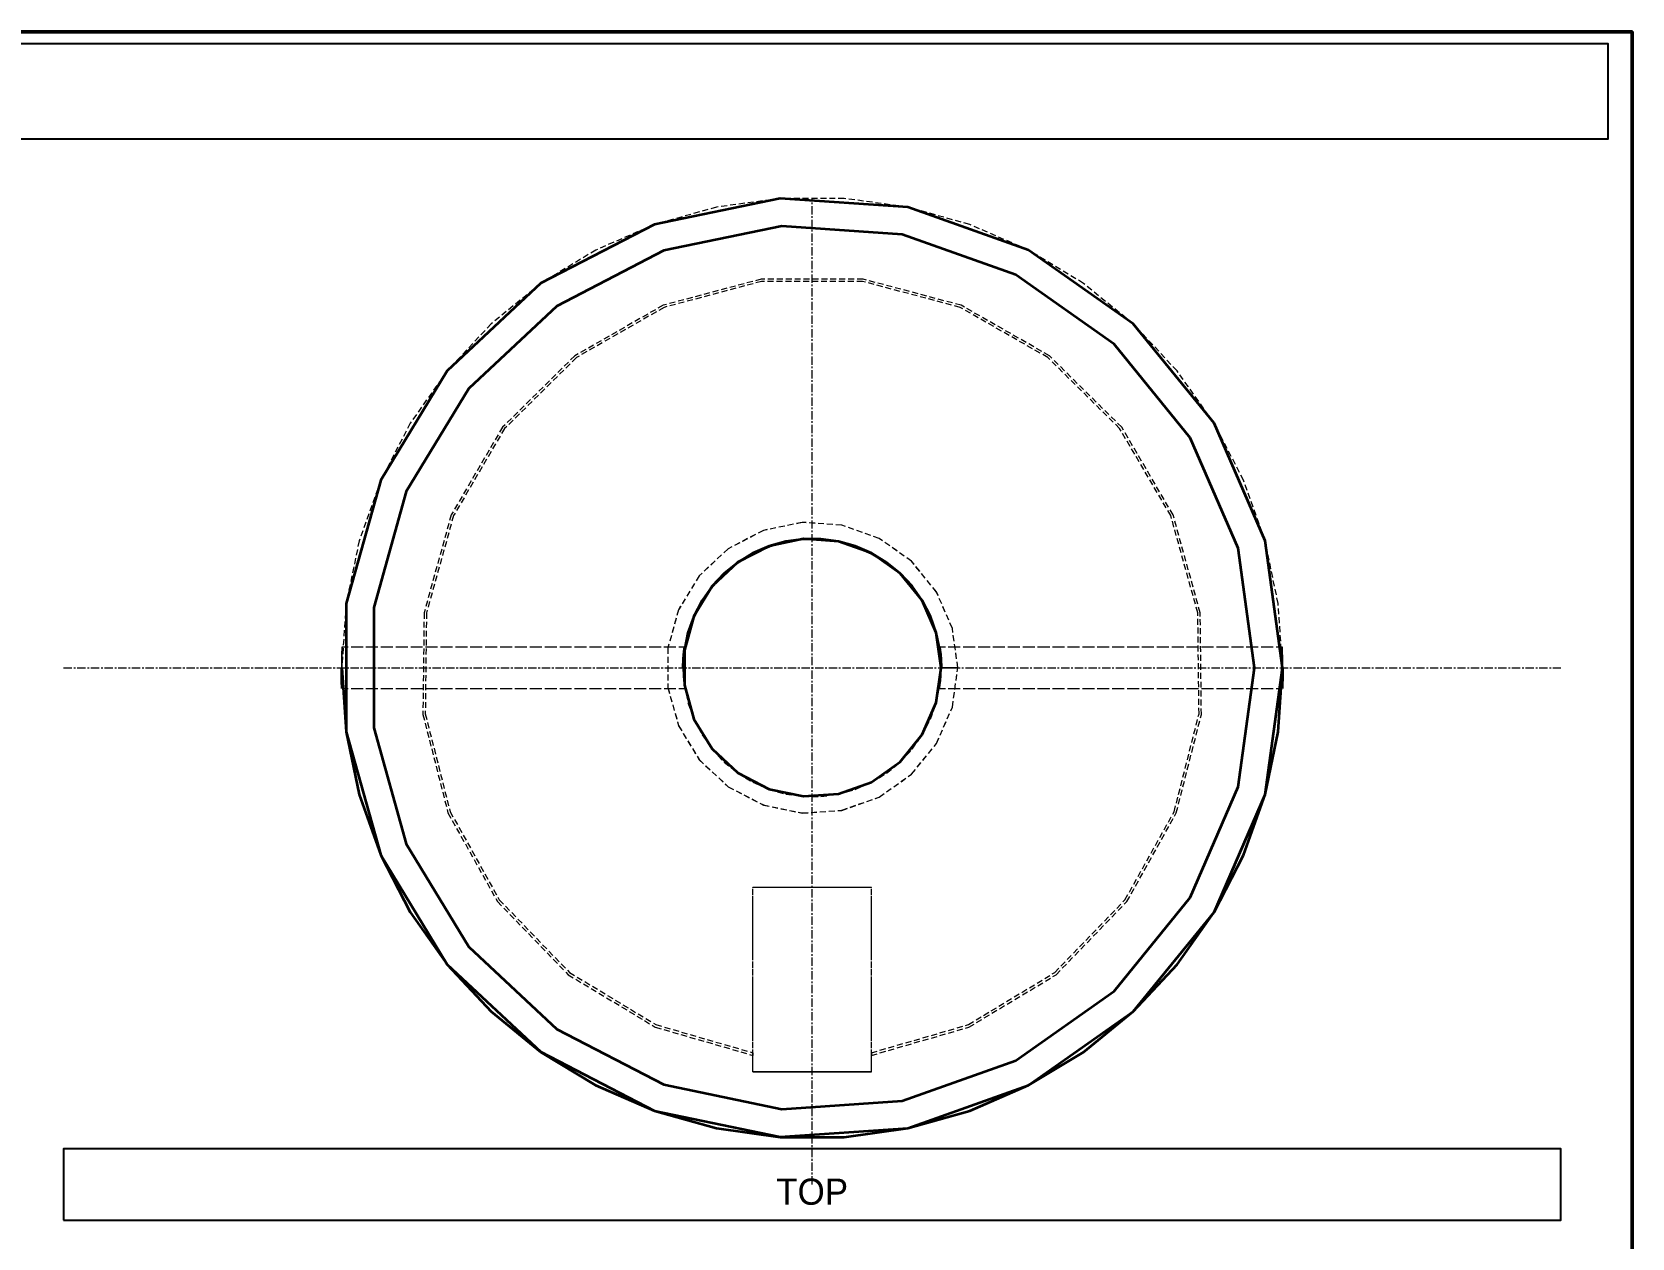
# Model space of a CAD drawing. Header units: millimetres. Extents: x 10 to 410, y 10 to 287.
# Drawn here: x 275.3 to 410, y 185.5 to 287 of the extents above; entities that cross this region are included whole.
import ezdxf
from ezdxf.enums import TextEntityAlignment as Align

# ---------------------------------------------------------------- set-up
doc = ezdxf.new("R2010")
doc.units = ezdxf.units.MM
doc.linetypes.add('CENTER', pattern=[1.15, 0.7, -0.15, 0.15, -0.15])
doc.linetypes.add('DASHED', pattern=[0.75, 0.5, -0.25])
for name, color, linetype, lineweight in [('BORDER', 7, 'CONTINUOUS', 50), ('CENTER', 4, 'CENTER', 13), ('HIDDEN', 8, 'DASHED', 18), ('TITLE_BLOCK', 7, 'CONTINUOUS', 25), ('VISIBLE', 7, 'CONTINUOUS', 35)]:
    doc.layers.add(name, color=color, linetype=linetype, lineweight=lineweight)

msp = doc.modelspace()

# ---------------------------------------------------------------- linework, layer by layer
at = {"layer": 'BORDER'}
msp.add_lwpolyline([(10, 10), (410, 10), (410, 287), (10, 287)], close=True, dxfattribs=at)
at = {"layer": 'CENTER'}
for p, q in [((341, 190), (341, 273)), ((278, 233.5), (404, 233.5))]:
    msp.add_line(p, q, dxfattribs=at)
at = {"layer": 'HIDDEN'}
for points in [[(380.59, 233.5), (380.22, 238.89), (379.12, 244.18), (377.31, 249.27), (374.83, 254.07), (371.71, 258.48), (368.02, 262.43), (363.83, 265.84), (359.21, 268.65), (354.26, 270.8), (349.05, 272.26), (343.7, 272.99), (338.3, 272.99), (332.95, 272.26), (327.74, 270.8), (322.79, 268.65), (318.17, 265.84), (313.98, 262.43), (310.29, 258.48), (307.17, 254.07), (304.69, 249.27), (302.88, 244.18), (301.78, 238.89), (301.41, 233.5)], [(380.59, 233.5), (380.22, 238.89), (379.12, 244.18), (377.31, 249.27), (374.83, 254.07), (371.71, 258.48), (368.02, 262.43), (363.83, 265.84), (359.21, 268.65), (354.26, 270.8), (349.05, 272.26), (343.7, 272.99), (338.3, 272.99), (332.95, 272.26), (327.74, 270.8), (322.79, 268.65), (318.17, 265.84), (313.98, 262.43), (310.29, 258.48), (307.17, 254.07), (304.69, 249.27), (302.88, 244.18), (301.78, 238.89), (301.41, 233.5)], [(378.24, 233.5), (376.86, 243.55), (372.82, 252.85), (366.42, 260.72), (358.13, 266.56), (348.58, 269.96), (338.46, 270.65), (328.53, 268.59), (319.52, 263.92), (312.11, 257), (306.84, 248.33), (304.1, 238.57), (304.1, 228.43), (306.84, 218.66), (312.11, 209.99), (319.52, 203.07), (328.53, 198.4), (338.46, 196.34), (348.58, 197.03), (358.13, 200.43), (366.42, 206.28), (372.82, 214.15), (376.86, 223.45), (378.24, 233.5)], [(345.99, 200.87), (354.2, 203.25), (361.53, 207.66), (367.48, 213.81), (371.65, 221.28), (373.76, 229.57), (373.66, 238.12), (371.38, 246.36), (367.05, 253.74), (360.97, 259.75), (353.54, 264), (345.28, 266.2), (336.72, 266.2), (328.46, 264), (321.03, 259.75), (314.95, 253.74), (310.62, 246.36), (308.34, 238.12), (308.24, 229.57), (310.35, 221.28), (314.52, 213.81), (320.47, 207.66), (327.8, 203.25), (336.01, 200.87)], [(345.99, 201.09), (354.15, 203.46), (361.42, 207.85), (367.33, 213.96), (371.47, 221.38), (373.56, 229.62), (373.46, 238.11), (371.18, 246.3), (366.88, 253.63), (360.84, 259.6), (353.46, 263.82), (345.25, 266.01), (336.75, 266.01), (328.54, 263.82), (321.16, 259.6), (315.12, 253.63), (310.82, 246.3), (308.54, 238.11), (308.44, 229.62), (310.53, 221.38), (314.67, 213.96), (320.58, 207.85), (327.85, 203.46), (336.01, 201.09)], [(353.26, 233.5), (352.8, 236.81), (351.47, 239.87), (349.37, 242.46), (346.64, 244.38), (343.49, 245.5), (340.16, 245.73), (336.9, 245.05), (333.93, 243.51), (331.49, 241.23), (329.76, 238.38), (328.86, 235.17), (328.86, 231.83), (329.76, 228.62), (331.49, 225.76), (333.93, 223.48), (336.9, 221.95), (340.16, 221.27), (343.49, 221.5), (346.64, 222.61), (349.37, 224.54), (351.47, 227.13), (352.8, 230.19), (353.26, 233.5)], [(353.26, 233.49), (352.8, 236.8), (351.47, 239.86), (349.37, 242.45), (346.64, 244.37), (343.49, 245.49), (340.16, 245.72), (336.9, 245.04), (333.93, 243.5), (331.49, 241.23), (329.76, 238.37), (328.86, 235.16), (328.86, 231.82), (329.76, 228.61), (331.49, 225.75), (333.93, 223.48), (336.9, 221.94), (340.16, 221.26), (343.49, 221.49), (346.64, 222.61), (349.37, 224.53), (351.47, 227.12), (352.8, 230.18), (353.26, 233.49)], [(353.26, 233.49), (352.8, 236.8), (351.47, 239.86), (349.37, 242.45), (346.64, 244.38), (343.49, 245.5), (340.16, 245.72), (336.9, 245.04), (333.93, 243.51), (331.49, 241.23), (329.76, 238.38), (328.86, 235.16), (328.86, 231.82), (329.76, 228.61), (331.49, 225.76), (333.93, 223.48), (336.9, 221.94), (340.16, 221.26), (343.49, 221.49), (346.64, 222.61), (349.37, 224.53), (351.47, 227.12), (352.8, 230.19), (353.26, 233.49)], [(301.41, 233.5), (301.41, 233.58), (301.41, 233.65), (301.41, 233.73), (301.41, 233.81), (301.41, 233.88), (301.41, 233.96), (301.41, 234.04), (301.42, 234.11), (301.42, 234.19), (301.42, 234.27), (301.42, 234.34), (301.42, 234.42), (301.42, 234.49), (301.42, 234.57), (301.43, 234.65), (301.43, 234.72), (301.43, 234.8), (301.43, 234.88), (301.44, 234.95), (301.44, 235.03), (301.44, 235.11), (301.45, 235.18), (301.45, 235.26)], [(301.45, 235.26), (301.45, 235.18), (301.44, 235.11), (301.44, 235.03), (301.44, 234.95), (301.43, 234.88), (301.43, 234.8), (301.43, 234.72), (301.43, 234.65), (301.42, 234.57), (301.42, 234.5), (301.42, 234.42), (301.42, 234.34), (301.42, 234.27), (301.42, 234.19), (301.42, 234.11), (301.41, 234.04), (301.41, 233.96), (301.41, 233.88), (301.41, 233.81), (301.41, 233.73), (301.41, 233.65), (301.41, 233.58), (301.41, 233.5)], [(301.45, 235.26), (302.7, 235.26), (303.96, 235.26), (305.21, 235.26), (306.47, 235.26), (307.72, 235.26), (308.97, 235.26), (310.23, 235.26), (311.48, 235.26), (312.74, 235.26), (313.99, 235.26), (315.24, 235.26), (316.5, 235.26), (317.75, 235.26), (319.01, 235.26), (320.26, 235.26), (321.51, 235.26), (322.77, 235.26), (324.02, 235.26), (325.28, 235.26), (326.53, 235.26), (327.78, 235.26), (329.04, 235.26), (330.29, 235.26)], [(351.71, 235.26), (352.96, 235.26), (354.22, 235.26), (355.47, 235.26), (356.72, 235.26), (357.98, 235.26), (359.23, 235.26), (360.49, 235.26), (361.74, 235.26), (362.99, 235.26), (364.25, 235.26), (365.5, 235.26), (366.76, 235.26), (368.01, 235.26), (369.26, 235.26), (370.52, 235.26), (371.77, 235.26), (373.03, 235.26), (374.28, 235.26), (375.53, 235.26), (376.79, 235.26), (378.04, 235.26), (379.3, 235.26), (380.55, 235.26)], [(380.59, 233.5), (380.59, 233.58), (380.59, 233.65), (380.59, 233.73), (380.59, 233.81), (380.59, 233.88), (380.59, 233.96), (380.59, 234.04), (380.58, 234.11), (380.58, 234.19), (380.58, 234.27), (380.58, 234.34), (380.58, 234.42), (380.58, 234.49), (380.58, 234.57), (380.57, 234.65), (380.57, 234.72), (380.57, 234.8), (380.57, 234.88), (380.56, 234.95), (380.56, 235.03), (380.56, 235.11), (380.55, 235.18), (380.55, 235.26)], [(380.55, 235.26), (380.55, 235.18), (380.56, 235.11), (380.56, 235.03), (380.56, 234.95), (380.57, 234.88), (380.57, 234.8), (380.57, 234.72), (380.57, 234.65), (380.58, 234.57), (380.58, 234.49), (380.58, 234.42), (380.58, 234.34), (380.58, 234.27), (380.58, 234.19), (380.58, 234.11), (380.59, 234.04), (380.59, 233.96), (380.59, 233.88), (380.59, 233.81), (380.59, 233.73), (380.59, 233.65), (380.59, 233.58), (380.59, 233.5)], [(330.15, 233.5), (330.15, 233.5), (330.15, 233.5), (330.15, 233.5), (330.15, 233.5), (330.15, 233.5), (330.15, 233.5), (330.15, 233.5), (330.15, 233.5), (330.15, 233.5), (330.15, 233.5), (330.15, 233.5), (330.15, 233.5), (330.15, 233.5), (330.15, 233.5), (330.15, 233.5), (330.15, 233.5), (330.15, 233.5), (330.15, 233.5), (330.15, 233.5), (330.15, 233.5), (330.15, 233.5), (330.15, 233.5), (330.15, 233.5)], [(330.15, 233.5), (330.15, 233.5), (330.15, 233.5), (330.15, 233.5), (330.15, 233.5), (330.15, 233.5), (330.15, 233.5), (330.15, 233.5), (330.15, 233.5), (330.15, 233.5), (330.15, 233.5), (330.15, 233.5), (330.15, 233.5), (330.15, 233.5), (330.15, 233.5), (330.15, 233.5), (330.15, 233.5), (330.15, 233.5), (330.15, 233.5), (330.15, 233.5), (330.15, 233.5), (330.15, 233.5), (330.15, 233.5), (330.15, 233.5)], [(330.15, 233.5), (330.15, 233.42), (330.15, 233.35), (330.15, 233.27), (330.15, 233.19), (330.16, 233.12), (330.16, 233.04), (330.16, 232.96), (330.17, 232.89), (330.17, 232.81), (330.18, 232.73), (330.18, 232.66), (330.19, 232.58), (330.2, 232.5), (330.2, 232.43), (330.21, 232.35), (330.22, 232.27), (330.23, 232.2), (330.24, 232.12), (330.25, 232.04), (330.26, 231.97), (330.27, 231.89), (330.28, 231.82), (330.29, 231.74)], [(330.29, 231.74), (330.28, 231.82), (330.27, 231.89), (330.26, 231.97), (330.25, 232.04), (330.24, 232.12), (330.23, 232.2), (330.22, 232.27), (330.21, 232.35), (330.2, 232.43), (330.2, 232.5), (330.19, 232.58), (330.18, 232.66), (330.18, 232.73), (330.17, 232.81), (330.17, 232.89), (330.16, 232.96), (330.16, 233.04), (330.16, 233.12), (330.15, 233.19), (330.15, 233.27), (330.15, 233.35), (330.15, 233.42), (330.15, 233.5)], [(330.15, 233.5), (330.15, 233.5), (330.15, 233.5), (330.15, 233.5), (330.15, 233.5), (330.15, 233.5), (330.15, 233.5), (330.15, 233.5), (330.15, 233.5), (330.15, 233.5), (330.15, 233.5), (330.15, 233.5), (330.15, 233.5), (330.15, 233.5), (330.15, 233.5), (330.15, 233.5), (330.15, 233.5), (330.15, 233.5), (330.15, 233.5), (330.15, 233.5), (330.15, 233.5), (330.15, 233.5), (330.15, 233.5), (330.15, 233.5)], [(330.15, 233.5), (330.25, 232.02), (330.55, 230.57), (331.05, 229.18), (331.73, 227.86), (332.58, 226.65), (333.59, 225.57), (334.74, 224.64), (336.01, 223.87), (337.37, 223.28), (338.79, 222.88), (340.26, 222.67), (341.74, 222.67), (343.21, 222.88), (344.63, 223.27), (345.99, 223.86), (347.26, 224.63), (348.41, 225.57), (349.42, 226.65), (350.27, 227.86), (350.95, 229.18), (351.45, 230.57), (351.75, 232.02), (351.85, 233.5)], [(330.15, 233.5), (330.25, 232.02), (330.55, 230.57), (331.05, 229.17), (331.73, 227.86), (332.58, 226.64), (333.59, 225.56), (334.74, 224.63), (336, 223.86), (337.36, 223.26), (338.79, 222.86), (340.26, 222.66), (341.74, 222.66), (343.2, 222.86), (344.63, 223.26), (345.99, 223.85), (347.26, 224.62), (348.4, 225.56), (349.42, 226.64), (350.27, 227.85), (350.95, 229.16), (351.45, 230.56), (351.75, 232.01), (351.85, 233.49)], [(330.15, 233.5), (330.25, 232.02), (330.55, 230.57), (331.05, 229.18), (331.73, 227.86), (332.58, 226.65), (333.59, 225.57), (334.74, 224.64), (336.01, 223.87), (337.37, 223.28), (338.79, 222.88), (340.26, 222.67), (341.74, 222.67), (343.21, 222.87), (344.63, 223.27), (345.99, 223.86), (347.26, 224.63), (348.41, 225.57), (349.42, 226.65), (350.27, 227.86), (350.95, 229.18), (351.45, 230.57), (351.75, 232.02), (351.85, 233.5)], [(330.15, 233.5), (330.25, 232.02), (330.55, 230.57), (331.05, 229.17), (331.73, 227.86), (332.58, 226.65), (333.59, 225.56), (334.74, 224.63), (336, 223.86), (337.36, 223.27), (338.79, 222.87), (340.26, 222.66), (341.74, 222.66), (343.2, 222.87), (344.63, 223.26), (345.99, 223.85), (347.26, 224.62), (348.4, 225.56), (349.42, 226.64), (350.27, 227.85), (350.95, 229.17), (351.45, 230.56), (351.75, 232.01), (351.85, 233.49)], [(330.15, 233.5), (330.25, 232.02), (330.55, 230.57), (331.05, 229.17), (331.73, 227.86), (332.58, 226.65), (333.59, 225.57), (334.74, 224.63), (336.01, 223.86), (337.36, 223.27), (338.79, 222.87), (340.26, 222.67), (341.74, 222.67), (343.21, 222.87), (344.63, 223.27), (345.99, 223.86), (347.26, 224.63), (348.41, 225.56), (349.42, 226.65), (350.27, 227.86), (350.95, 229.17), (351.45, 230.57), (351.75, 232.02), (351.85, 233.49)], [(330.15, 233.5), (330.25, 232.02), (330.55, 230.57), (331.05, 229.17), (331.73, 227.86), (332.58, 226.65), (333.59, 225.56), (334.74, 224.63), (336, 223.86), (337.36, 223.27), (338.79, 222.87), (340.26, 222.66), (341.74, 222.66), (343.2, 222.87), (344.63, 223.27), (345.99, 223.85), (347.26, 224.62), (348.4, 225.56), (349.42, 226.64), (350.27, 227.85), (350.95, 229.17), (351.45, 230.56), (351.75, 232.01), (351.85, 233.49)], [(330.15, 233.5), (330.25, 232.02), (330.55, 230.57), (331.05, 229.17), (331.73, 227.86), (332.58, 226.65), (333.59, 225.57), (334.74, 224.63), (336.01, 223.86), (337.36, 223.27), (338.79, 222.87), (340.26, 222.67), (341.74, 222.67), (343.21, 222.87), (344.63, 223.27), (345.99, 223.86), (347.26, 224.63), (348.41, 225.56), (349.42, 226.65), (350.27, 227.85), (350.95, 229.17), (351.45, 230.57), (351.75, 232.02), (351.85, 233.49)], [(351.85, 233.5), (351.85, 233.42), (351.85, 233.35), (351.85, 233.27), (351.85, 233.19), (351.84, 233.12), (351.84, 233.04), (351.84, 232.96), (351.83, 232.89), (351.83, 232.81), (351.82, 232.73), (351.82, 232.66), (351.81, 232.58), (351.8, 232.5), (351.8, 232.43), (351.79, 232.35), (351.78, 232.27), (351.77, 232.2), (351.76, 232.12), (351.75, 232.04), (351.74, 231.97), (351.73, 231.89), (351.72, 231.82), (351.71, 231.74)], [(351.71, 231.74), (351.72, 231.82), (351.73, 231.89), (351.74, 231.97), (351.75, 232.04), (351.76, 232.12), (351.77, 232.2), (351.78, 232.27), (351.79, 232.35), (351.8, 232.43), (351.8, 232.5), (351.81, 232.58), (351.82, 232.66), (351.82, 232.73), (351.83, 232.81), (351.83, 232.89), (351.84, 232.96), (351.84, 233.04), (351.84, 233.12), (351.85, 233.19), (351.85, 233.27), (351.85, 233.35), (351.85, 233.42), (351.85, 233.5)], [(351.85, 233.5), (351.85, 233.5), (351.85, 233.5), (351.85, 233.5), (351.85, 233.5), (351.85, 233.5), (351.85, 233.5), (351.85, 233.5), (351.85, 233.5), (351.85, 233.5), (351.85, 233.5), (351.85, 233.5), (351.85, 233.5), (351.85, 233.5), (351.85, 233.5), (351.85, 233.5), (351.85, 233.5), (351.85, 233.5), (351.85, 233.5), (351.85, 233.5), (351.85, 233.5), (351.85, 233.5), (351.85, 233.5), (351.85, 233.5)], [(351.85, 233.5), (351.85, 233.5), (351.85, 233.5), (351.85, 233.5), (351.85, 233.5), (351.85, 233.5), (351.85, 233.5), (351.85, 233.5), (351.85, 233.5), (351.85, 233.5), (351.85, 233.5), (351.85, 233.5), (351.85, 233.5), (351.85, 233.5), (351.85, 233.5), (351.85, 233.5), (351.85, 233.5), (351.85, 233.5), (351.85, 233.5), (351.85, 233.5), (351.85, 233.5), (351.85, 233.5), (351.85, 233.5), (351.85, 233.5)], [(351.85, 233.5), (351.85, 233.5), (351.85, 233.5), (351.85, 233.5), (351.85, 233.5), (351.85, 233.5), (351.85, 233.5), (351.85, 233.5), (351.85, 233.5), (351.85, 233.5), (351.85, 233.5), (351.85, 233.5), (351.85, 233.5), (351.85, 233.5), (351.85, 233.5), (351.85, 233.5), (351.85, 233.5), (351.85, 233.5), (351.85, 233.5), (351.85, 233.5), (351.85, 233.5), (351.85, 233.5), (351.85, 233.5), (351.85, 233.5)], [(351.85, 233.5), (351.85, 233.5), (351.85, 233.5), (351.85, 233.5), (351.85, 233.5), (351.85, 233.5), (351.85, 233.5), (351.85, 233.5), (351.85, 233.5), (351.85, 233.5), (351.85, 233.5), (351.85, 233.5), (351.85, 233.5), (351.85, 233.5), (351.85, 233.5), (351.85, 233.5), (351.85, 233.5), (351.85, 233.5), (351.85, 233.5), (351.85, 233.5), (351.85, 233.5), (351.85, 233.5), (351.85, 233.5), (351.85, 233.5)], [(351.85, 233.5), (351.85, 233.5), (351.85, 233.5), (351.85, 233.5), (351.85, 233.5), (351.85, 233.5), (351.85, 233.5), (351.85, 233.5), (351.85, 233.5), (351.85, 233.5), (351.85, 233.5), (351.85, 233.5), (351.85, 233.5), (351.85, 233.5), (351.85, 233.5), (351.85, 233.5), (351.85, 233.5), (351.85, 233.5), (351.85, 233.5), (351.85, 233.5), (351.85, 233.5), (351.85, 233.5), (351.85, 233.5), (351.85, 233.5)], [(351.85, 233.5), (351.85, 233.5), (351.85, 233.5), (351.85, 233.5), (351.85, 233.5), (351.85, 233.5), (351.85, 233.5), (351.85, 233.5), (351.85, 233.5), (351.85, 233.5), (351.85, 233.5), (351.85, 233.5), (351.85, 233.5), (351.85, 233.5), (351.85, 233.5), (351.85, 233.5), (351.85, 233.5), (351.85, 233.5), (351.85, 233.5), (351.85, 233.5), (351.85, 233.5), (351.85, 233.5), (351.85, 233.5), (351.85, 233.5)], [(351.85, 233.5), (351.85, 233.5), (351.85, 233.5), (351.85, 233.5), (351.85, 233.5), (351.85, 233.5), (351.85, 233.5), (351.85, 233.5), (351.85, 233.5), (351.85, 233.5), (351.85, 233.5), (351.85, 233.5), (351.85, 233.5), (351.85, 233.5), (351.85, 233.5), (351.85, 233.5), (351.85, 233.5), (351.85, 233.5), (351.85, 233.5), (351.85, 233.5), (351.85, 233.5), (351.85, 233.5), (351.85, 233.5), (351.85, 233.5)], [(351.85, 233.5), (351.85, 233.5), (351.85, 233.5), (351.85, 233.5), (351.85, 233.5), (351.85, 233.5), (351.85, 233.5), (351.85, 233.5), (351.85, 233.5), (351.85, 233.5), (351.85, 233.5), (351.85, 233.5), (351.85, 233.5), (351.85, 233.5), (351.85, 233.5), (351.85, 233.5), (351.85, 233.5), (351.85, 233.5), (351.85, 233.5), (351.85, 233.5), (351.85, 233.5), (351.85, 233.5), (351.85, 233.5), (351.85, 233.5)], [(353.26, 233.5), (353.2, 233.5), (353.14, 233.5), (353.07, 233.5), (353.01, 233.5), (352.95, 233.5), (352.89, 233.5), (352.83, 233.5), (352.77, 233.5), (352.71, 233.5), (352.65, 233.5), (352.58, 233.5), (352.52, 233.5), (352.46, 233.5), (352.4, 233.5), (352.34, 233.5), (352.28, 233.5), (352.22, 233.5), (352.16, 233.5), (352.1, 233.5), (352.03, 233.5), (351.97, 233.5), (351.91, 233.5), (351.85, 233.5)], [(351.85, 233.49), (351.85, 233.49), (351.85, 233.49), (351.85, 233.49), (351.85, 233.49), (351.85, 233.49), (351.85, 233.49), (351.85, 233.49), (351.85, 233.49), (351.85, 233.49), (351.85, 233.49), (351.85, 233.49), (351.85, 233.49), (351.85, 233.49), (351.85, 233.49), (351.85, 233.49), (351.85, 233.49), (351.85, 233.49), (351.85, 233.49), (351.85, 233.49), (351.85, 233.49), (351.85, 233.49), (351.85, 233.49), (351.85, 233.5)], [(351.85, 233.5), (351.85, 233.5), (351.85, 233.5), (351.85, 233.5), (351.85, 233.5), (351.85, 233.5), (351.85, 233.5), (351.85, 233.5), (351.85, 233.5), (351.85, 233.5), (351.85, 233.5), (351.85, 233.5), (351.85, 233.5), (351.85, 233.5), (351.85, 233.5), (351.85, 233.5), (351.85, 233.5), (351.85, 233.5), (351.85, 233.5), (351.85, 233.5), (351.85, 233.5), (351.85, 233.5), (351.85, 233.5), (351.85, 233.5)], [(351.85, 233.5), (351.91, 233.5), (351.97, 233.5), (352.03, 233.5), (352.1, 233.5), (352.16, 233.5), (352.22, 233.5), (352.28, 233.5), (352.34, 233.5), (352.4, 233.5), (352.46, 233.5), (352.52, 233.5), (352.58, 233.5), (352.65, 233.5), (352.71, 233.5), (352.77, 233.5), (352.83, 233.5), (352.89, 233.5), (352.95, 233.5), (353.01, 233.5), (353.07, 233.5), (353.14, 233.5), (353.2, 233.5), (353.26, 233.5)], [(351.85, 233.49), (351.85, 233.49), (351.85, 233.49), (351.85, 233.49), (351.85, 233.49), (351.85, 233.49), (351.85, 233.49), (351.85, 233.49), (351.85, 233.49), (351.85, 233.49), (351.85, 233.49), (351.85, 233.49), (351.85, 233.49), (351.85, 233.49), (351.85, 233.49), (351.85, 233.49), (351.85, 233.49), (351.85, 233.49), (351.85, 233.49), (351.85, 233.5), (351.85, 233.5), (351.85, 233.5), (351.85, 233.5), (351.85, 233.5)], [(351.85, 233.49), (351.85, 233.49), (351.85, 233.49), (351.85, 233.49), (351.85, 233.49), (351.85, 233.49), (351.85, 233.5), (351.85, 233.5), (351.85, 233.5), (351.85, 233.5), (351.85, 233.5), (351.85, 233.5), (351.85, 233.5), (351.85, 233.5), (351.85, 233.5), (351.85, 233.5), (351.85, 233.5), (351.85, 233.5), (351.85, 233.5), (351.85, 233.5), (351.85, 233.5), (351.85, 233.5), (351.85, 233.5), (351.85, 233.5)], [(351.85, 233.49), (351.85, 233.49), (351.85, 233.49), (351.85, 233.49), (351.85, 233.49), (351.85, 233.49), (351.85, 233.49), (351.85, 233.5), (351.85, 233.5), (351.85, 233.5), (351.85, 233.5), (351.85, 233.5), (351.85, 233.5), (351.85, 233.5), (351.85, 233.5), (351.85, 233.5), (351.85, 233.5), (351.85, 233.5), (351.85, 233.5), (351.85, 233.5), (351.85, 233.5), (351.85, 233.5), (351.85, 233.5), (351.85, 233.5)], [(351.85, 233.49), (351.85, 233.49), (351.85, 233.49), (351.85, 233.49), (351.85, 233.49), (351.85, 233.49), (351.85, 233.49), (351.85, 233.49), (351.85, 233.49), (351.85, 233.49), (351.85, 233.49), (351.85, 233.49), (351.85, 233.49), (351.85, 233.49), (351.85, 233.49), (351.85, 233.49), (351.85, 233.49), (351.85, 233.49), (351.85, 233.5), (351.85, 233.5), (351.85, 233.5), (351.85, 233.5), (351.85, 233.5), (351.85, 233.5)], [(351.85, 233.49), (351.85, 233.49), (351.85, 233.49), (351.85, 233.49), (351.85, 233.49), (351.85, 233.49), (351.85, 233.49), (351.85, 233.49), (351.85, 233.5), (351.85, 233.5), (351.85, 233.5), (351.85, 233.5), (351.85, 233.5), (351.85, 233.5), (351.85, 233.5), (351.85, 233.5), (351.85, 233.5), (351.85, 233.5), (351.85, 233.5), (351.85, 233.5), (351.85, 233.5), (351.85, 233.5), (351.85, 233.5), (351.85, 233.5)], [(351.85, 233.49), (351.85, 233.49), (351.85, 233.49), (351.85, 233.49), (351.85, 233.49), (351.85, 233.49), (351.85, 233.49), (351.85, 233.49), (351.85, 233.49), (351.85, 233.49), (351.85, 233.49), (351.85, 233.49), (351.85, 233.49), (351.85, 233.49), (351.85, 233.49), (351.85, 233.49), (351.85, 233.49), (351.85, 233.49), (351.85, 233.49), (351.85, 233.49), (351.85, 233.49), (351.85, 233.49), (351.85, 233.49), (351.85, 233.49)], [(351.85, 233.49), (351.85, 233.49), (351.85, 233.49), (351.85, 233.49), (351.85, 233.49), (351.85, 233.49), (351.85, 233.49), (351.85, 233.49), (351.85, 233.49), (351.85, 233.49), (351.85, 233.49), (351.85, 233.49), (351.85, 233.49), (351.85, 233.49), (351.85, 233.49), (351.85, 233.49), (351.85, 233.49), (351.85, 233.49), (351.85, 233.49), (351.85, 233.49), (351.85, 233.49), (351.85, 233.49), (351.85, 233.49), (351.85, 233.49)], [(351.85, 233.49), (351.85, 233.49), (351.85, 233.49), (351.85, 233.49), (351.85, 233.49), (351.85, 233.49), (351.85, 233.49), (351.85, 233.49), (351.85, 233.49), (351.85, 233.49), (351.85, 233.49), (351.85, 233.49), (351.85, 233.49), (351.85, 233.49), (351.85, 233.49), (351.85, 233.49), (351.85, 233.49), (351.85, 233.49), (351.85, 233.49), (351.85, 233.49), (351.85, 233.49), (351.85, 233.49), (351.85, 233.49), (351.85, 233.49)], [(351.85, 233.49), (351.91, 233.49), (351.97, 233.49), (352.03, 233.49), (352.1, 233.49), (352.16, 233.49), (352.22, 233.49), (352.28, 233.49), (352.34, 233.49), (352.4, 233.49), (352.46, 233.49), (352.52, 233.49), (352.58, 233.49), (352.65, 233.49), (352.71, 233.49), (352.77, 233.49), (352.83, 233.49), (352.89, 233.49), (352.95, 233.49), (353.01, 233.49), (353.07, 233.49), (353.14, 233.49), (353.2, 233.49), (353.26, 233.49)], [(353.26, 233.49), (353.2, 233.49), (353.14, 233.49), (353.07, 233.49), (353.01, 233.49), (352.95, 233.49), (352.89, 233.49), (352.83, 233.49), (352.77, 233.49), (352.71, 233.49), (352.65, 233.49), (352.58, 233.49), (352.52, 233.49), (352.46, 233.49), (352.4, 233.49), (352.34, 233.49), (352.28, 233.49), (352.22, 233.49), (352.16, 233.49), (352.1, 233.49), (352.03, 233.49), (351.97, 233.49), (351.91, 233.49), (351.85, 233.49)], [(351.85, 233.49), (351.85, 233.49), (351.85, 233.49), (351.85, 233.49), (351.85, 233.49), (351.85, 233.49), (351.85, 233.49), (351.85, 233.49), (351.85, 233.49), (351.85, 233.49), (351.85, 233.49), (351.85, 233.49), (351.85, 233.49), (351.85, 233.49), (351.85, 233.49), (351.85, 233.49), (351.85, 233.49), (351.85, 233.49), (351.85, 233.49), (351.85, 233.49), (351.85, 233.49), (351.85, 233.49), (351.85, 233.49), (351.85, 233.49)], [(353.26, 233.49), (353.2, 233.49), (353.14, 233.49), (353.07, 233.49), (353.01, 233.49), (352.95, 233.49), (352.89, 233.49), (352.83, 233.49), (352.77, 233.49), (352.71, 233.49), (352.65, 233.49), (352.58, 233.49), (352.52, 233.49), (352.46, 233.49), (352.4, 233.49), (352.34, 233.49), (352.28, 233.49), (352.22, 233.49), (352.16, 233.49), (352.1, 233.49), (352.03, 233.49), (351.97, 233.49), (351.91, 233.49), (351.85, 233.49)], [(351.85, 233.49), (351.85, 233.49), (351.85, 233.49), (351.85, 233.49), (351.85, 233.49), (351.85, 233.49), (351.85, 233.49), (351.85, 233.49), (351.85, 233.49), (351.85, 233.49), (351.85, 233.49), (351.85, 233.49), (351.85, 233.49), (351.85, 233.49), (351.85, 233.49), (351.85, 233.49), (351.85, 233.49), (351.85, 233.49), (351.85, 233.49), (351.85, 233.49), (351.85, 233.49), (351.85, 233.49), (351.85, 233.49), (351.85, 233.49)], [(351.85, 233.49), (351.91, 233.49), (351.97, 233.49), (352.03, 233.49), (352.1, 233.49), (352.16, 233.49), (352.22, 233.49), (352.28, 233.49), (352.34, 233.49), (352.4, 233.49), (352.46, 233.49), (352.52, 233.49), (352.58, 233.49), (352.65, 233.49), (352.71, 233.49), (352.77, 233.49), (352.83, 233.49), (352.89, 233.49), (352.95, 233.49), (353.01, 233.49), (353.07, 233.49), (353.14, 233.49), (353.2, 233.49), (353.26, 233.49)], [(351.85, 233.49), (351.85, 233.49), (351.85, 233.49), (351.85, 233.49), (351.85, 233.49), (351.85, 233.49), (351.85, 233.49), (351.85, 233.49), (351.85, 233.49), (351.85, 233.49), (351.85, 233.49), (351.85, 233.49), (351.85, 233.49), (351.85, 233.49), (351.85, 233.49), (351.85, 233.49), (351.85, 233.49), (351.85, 233.49), (351.85, 233.49), (351.85, 233.49), (351.85, 233.49), (351.85, 233.49), (351.85, 233.49), (351.85, 233.49)], [(351.85, 233.49), (351.85, 233.49), (351.85, 233.49), (351.85, 233.49), (351.85, 233.49), (351.85, 233.49), (351.85, 233.49), (351.85, 233.49), (351.85, 233.49), (351.85, 233.49), (351.85, 233.49), (351.85, 233.49), (351.85, 233.49), (351.85, 233.49), (351.85, 233.49), (351.85, 233.49), (351.85, 233.49), (351.85, 233.49), (351.85, 233.49), (351.85, 233.49), (351.85, 233.49), (351.85, 233.49), (351.85, 233.49), (351.85, 233.49)], [(351.85, 233.49), (351.85, 233.49), (351.85, 233.49), (351.85, 233.49), (351.85, 233.49), (351.85, 233.49), (351.85, 233.49), (351.85, 233.49), (351.85, 233.49), (351.85, 233.49), (351.85, 233.49), (351.85, 233.49), (351.85, 233.49), (351.85, 233.49), (351.85, 233.49), (351.85, 233.49), (351.85, 233.49), (351.85, 233.49), (351.85, 233.49), (351.85, 233.49), (351.85, 233.49), (351.85, 233.49), (351.85, 233.49), (351.85, 233.49)], [(380.59, 233.5), (380.59, 233.5), (380.59, 233.5), (380.59, 233.5), (380.59, 233.5), (380.59, 233.5), (380.59, 233.5), (380.59, 233.5), (380.59, 233.5), (380.59, 233.5), (380.59, 233.5), (380.59, 233.5), (380.59, 233.5), (380.59, 233.5), (380.59, 233.5), (380.59, 233.5), (380.59, 233.5), (380.59, 233.5), (380.59, 233.5), (380.59, 233.5), (380.59, 233.5), (380.59, 233.5), (380.59, 233.5), (380.59, 233.5)], [(301.45, 231.74), (302.7, 231.74), (303.96, 231.74), (305.21, 231.74), (306.47, 231.74), (307.72, 231.74), (308.97, 231.74), (310.23, 231.74), (311.48, 231.74), (312.74, 231.74), (313.99, 231.74), (315.24, 231.74), (316.5, 231.74), (317.75, 231.74), (319.01, 231.74), (320.26, 231.74), (321.51, 231.74), (322.77, 231.74), (324.02, 231.74), (325.28, 231.74), (326.53, 231.74), (327.79, 231.74), (329.04, 231.74), (330.29, 231.74)], [(351.71, 231.74), (352.96, 231.74), (354.21, 231.74), (355.47, 231.74), (356.72, 231.74), (357.98, 231.74), (359.23, 231.74), (360.49, 231.74), (361.74, 231.74), (362.99, 231.74), (364.25, 231.74), (365.5, 231.74), (366.76, 231.74), (368.01, 231.74), (369.26, 231.74), (370.52, 231.74), (371.77, 231.74), (373.03, 231.74), (374.28, 231.74), (375.53, 231.74), (376.79, 231.74), (378.04, 231.74), (379.3, 231.74), (380.55, 231.74)], [(336.01, 199.48), (336.01, 200.16), (336.01, 200.83), (336.01, 201.51), (336.01, 202.18), (336.01, 202.86), (336.01, 203.53), (336.01, 204.21), (336.01, 204.89), (336.01, 205.56), (336.01, 206.24), (336.01, 206.91), (336.01, 207.59), (336.01, 208.26), (336.01, 208.94), (336.01, 209.62), (336.01, 210.29), (336.01, 210.97), (336.01, 211.64), (336.01, 212.32), (336.01, 212.99), (336.01, 213.67), (336.01, 214.35), (336.01, 215.02)], [(336.01, 215.01), (336.01, 215.01), (336.01, 215.01), (336.01, 215.01), (336.01, 215.01), (336.01, 215.01), (336.01, 215.01), (336.01, 215.02), (336.01, 215.02), (336.01, 215.02), (336.01, 215.02), (336.01, 215.02), (336.01, 215.02), (336.01, 215.02), (336.01, 215.02), (336.01, 215.02), (336.01, 215.02), (336.01, 215.02), (336.01, 215.02), (336.01, 215.02), (336.01, 215.02), (336.01, 215.02), (336.01, 215.02), (336.01, 215.02)], [(336.01, 215.02), (336.45, 215.02), (336.88, 215.02), (337.32, 215.02), (337.75, 215.02), (338.18, 215.02), (338.62, 215.02), (339.05, 215.02), (339.48, 215.02), (339.92, 215.02), (340.35, 215.02), (340.78, 215.02), (341.22, 215.02), (341.65, 215.02), (342.08, 215.02), (342.52, 215.02), (342.95, 215.02), (343.38, 215.02), (343.82, 215.02), (344.25, 215.02), (344.68, 215.02), (345.12, 215.02), (345.55, 215.02), (345.99, 215.02)], [(336.01, 200.87), (336.01, 201.49), (336.01, 202.1), (336.01, 202.72), (336.01, 203.33), (336.01, 203.95), (336.01, 204.56), (336.01, 205.18), (336.01, 205.79), (336.01, 206.41), (336.01, 207.02), (336.01, 207.64), (336.01, 208.25), (336.01, 208.87), (336.01, 209.48), (336.01, 210.09), (336.01, 210.71), (336.01, 211.32), (336.01, 211.94), (336.01, 212.55), (336.01, 213.17), (336.01, 213.78), (336.01, 214.4), (336.01, 215.01)], [(345.99, 215.01), (345.55, 215.01), (345.12, 215.01), (344.68, 215.01), (344.25, 215.01), (343.82, 215.01), (343.38, 215.01), (342.95, 215.01), (342.52, 215.01), (342.08, 215.01), (341.65, 215.01), (341.22, 215.01), (340.78, 215.01), (340.35, 215.01), (339.92, 215.01), (339.48, 215.01), (339.05, 215.01), (338.62, 215.01), (338.18, 215.01), (337.75, 215.01), (337.32, 215.01), (336.88, 215.01), (336.45, 215.01), (336.01, 215.01)], [(345.99, 199.48), (345.99, 200.16), (345.99, 200.83), (345.99, 201.51), (345.99, 202.18), (345.99, 202.86), (345.99, 203.53), (345.99, 204.21), (345.99, 204.89), (345.99, 205.56), (345.99, 206.24), (345.99, 206.91), (345.99, 207.59), (345.99, 208.26), (345.99, 208.94), (345.99, 209.62), (345.99, 210.29), (345.99, 210.97), (345.99, 211.64), (345.99, 212.32), (345.99, 212.99), (345.99, 213.67), (345.99, 214.35), (345.99, 215.02)], [(345.99, 215.01), (345.99, 215.01), (345.99, 215.01), (345.99, 215.01), (345.99, 215.01), (345.99, 215.01), (345.99, 215.01), (345.99, 215.02), (345.99, 215.02), (345.99, 215.02), (345.99, 215.02), (345.99, 215.02), (345.99, 215.02), (345.99, 215.02), (345.99, 215.02), (345.99, 215.02), (345.99, 215.02), (345.99, 215.02), (345.99, 215.02), (345.99, 215.02), (345.99, 215.02), (345.99, 215.02), (345.99, 215.02), (345.99, 215.02)], [(345.99, 200.87), (345.99, 201.49), (345.99, 202.1), (345.99, 202.72), (345.99, 203.33), (345.99, 203.95), (345.99, 204.56), (345.99, 205.18), (345.99, 205.79), (345.99, 206.41), (345.99, 207.02), (345.99, 207.64), (345.99, 208.25), (345.99, 208.87), (345.99, 209.48), (345.99, 210.09), (345.99, 210.71), (345.99, 211.32), (345.99, 211.94), (345.99, 212.55), (345.99, 213.17), (345.99, 213.78), (345.99, 214.4), (345.99, 215.01)], [(336.01, 199.48), (336.01, 199.55), (336.01, 199.62), (336.01, 199.69), (336.01, 199.76), (336.01, 199.83), (336.01, 199.9), (336.01, 199.97), (336.01, 200.04), (336.01, 200.11), (336.01, 200.18), (336.01, 200.25), (336.01, 200.32), (336.01, 200.39), (336.01, 200.46), (336.01, 200.53), (336.01, 200.6), (336.01, 200.67), (336.01, 200.74), (336.01, 200.81), (336.01, 200.88), (336.01, 200.95), (336.01, 201.02), (336.01, 201.09)], [(336.01, 201.09), (336.01, 201.08), (336.01, 201.07), (336.01, 201.06), (336.01, 201.05), (336.01, 201.04), (336.01, 201.04), (336.01, 201.03), (336.01, 201.02), (336.01, 201.01), (336.01, 201), (336.01, 200.99), (336.01, 200.98), (336.01, 200.97), (336.01, 200.96), (336.01, 200.95), (336.01, 200.94), (336.01, 200.93), (336.01, 200.92), (336.01, 200.91), (336.01, 200.9), (336.01, 200.89), (336.01, 200.88), (336.01, 200.87)], [(345.99, 199.48), (345.99, 199.55), (345.99, 199.62), (345.99, 199.69), (345.99, 199.76), (345.99, 199.83), (345.99, 199.9), (345.99, 199.97), (345.99, 200.04), (345.99, 200.11), (345.99, 200.18), (345.99, 200.25), (345.99, 200.32), (345.99, 200.39), (345.99, 200.46), (345.99, 200.53), (345.99, 200.6), (345.99, 200.67), (345.99, 200.74), (345.99, 200.81), (345.99, 200.88), (345.99, 200.95), (345.99, 201.02), (345.99, 201.09)], [(345.99, 201.09), (345.99, 201.08), (345.99, 201.07), (345.99, 201.06), (345.99, 201.05), (345.99, 201.04), (345.99, 201.04), (345.99, 201.03), (345.99, 201.02), (345.99, 201.01), (345.99, 201), (345.99, 200.99), (345.99, 200.98), (345.99, 200.97), (345.99, 200.96), (345.99, 200.95), (345.99, 200.94), (345.99, 200.93), (345.99, 200.92), (345.99, 200.91), (345.99, 200.9), (345.99, 200.89), (345.99, 200.88), (345.99, 200.87)], [(345.99, 199.48), (345.55, 199.48), (345.12, 199.48), (344.68, 199.48), (344.25, 199.48), (343.82, 199.48), (343.38, 199.48), (342.95, 199.48), (342.52, 199.48), (342.08, 199.48), (341.65, 199.48), (341.22, 199.48), (340.78, 199.48), (340.35, 199.48), (339.92, 199.48), (339.48, 199.48), (339.05, 199.48), (338.62, 199.48), (338.18, 199.48), (337.75, 199.48), (337.32, 199.48), (336.88, 199.48), (336.45, 199.48), (336.01, 199.48)], [(336.01, 199.48), (336.01, 199.48), (336.01, 199.48), (336.01, 199.48), (336.01, 199.48), (336.01, 199.48), (336.01, 199.48), (336.01, 199.48), (336.01, 199.48), (336.01, 199.48), (336.01, 199.48), (336.01, 199.48), (336.01, 199.48), (336.01, 199.48), (336.01, 199.48), (336.01, 199.48), (336.01, 199.48), (336.01, 199.48), (336.01, 199.48), (336.01, 199.48), (336.01, 199.48), (336.01, 199.48), (336.01, 199.48), (336.01, 199.48)], [(336.01, 199.48), (336.45, 199.48), (336.88, 199.48), (337.32, 199.48), (337.75, 199.48), (338.18, 199.48), (338.62, 199.48), (339.05, 199.48), (339.48, 199.48), (339.92, 199.48), (340.35, 199.48), (340.78, 199.48), (341.22, 199.48), (341.65, 199.48), (342.08, 199.48), (342.52, 199.48), (342.95, 199.48), (343.38, 199.48), (343.82, 199.48), (344.25, 199.48), (344.68, 199.48), (345.12, 199.48), (345.55, 199.48), (345.99, 199.48)], [(345.99, 199.48), (345.99, 199.48), (345.99, 199.48), (345.99, 199.48), (345.99, 199.48), (345.99, 199.48), (345.99, 199.48), (345.99, 199.48), (345.99, 199.48), (345.99, 199.48), (345.99, 199.48), (345.99, 199.48), (345.99, 199.48), (345.99, 199.48), (345.99, 199.48), (345.99, 199.48), (345.99, 199.48), (345.99, 199.48), (345.99, 199.48), (345.99, 199.48), (345.99, 199.48), (345.99, 199.48), (345.99, 199.48), (345.99, 199.48)]]:
    msp.add_lwpolyline(points, dxfattribs=at)
at = {"layer": 'TITLE_BLOCK'}
for points in [[(12, 278), (408, 278), (408, 286), (12, 286)], [(278, 187), (404, 187), (404, 193), (278, 193)]]:
    msp.add_lwpolyline(points, close=True, dxfattribs=at)
at = {"layer": 'VISIBLE'}
for points in [[(380.59, 233.5), (379.12, 244.18), (374.83, 254.07), (368.02, 262.44), (359.21, 268.65), (349.05, 272.26), (338.3, 273), (327.74, 270.81), (318.17, 265.85), (310.29, 258.49), (304.69, 249.28), (301.78, 238.89), (301.78, 228.11), (304.69, 217.73), (310.29, 208.52), (318.17, 201.16), (327.74, 196.2), (338.3, 194.01), (349.05, 194.74), (359.21, 198.35), (368.02, 204.57), (374.83, 212.93), (379.12, 222.82), (380.59, 233.5)], [(380.59, 233.5), (379.12, 244.18), (374.83, 254.07), (368.02, 262.44), (359.21, 268.65), (349.05, 272.26), (338.3, 273), (327.74, 270.81), (318.17, 265.85), (310.29, 258.49), (304.69, 249.28), (301.78, 238.89), (301.78, 228.11), (304.69, 217.73), (310.29, 208.52), (318.17, 201.16), (327.74, 196.2), (338.3, 194.01), (349.05, 194.74), (359.21, 198.35), (368.02, 204.57), (374.83, 212.93), (379.12, 222.82), (380.59, 233.5)], [(378.24, 233.5), (376.86, 243.55), (372.82, 252.85), (366.42, 260.72), (358.13, 266.57), (348.58, 269.97), (338.46, 270.66), (328.53, 268.6), (319.52, 263.93), (312.11, 257.01), (306.84, 248.34), (304.1, 238.57), (304.1, 228.43), (306.84, 218.67), (312.11, 210), (319.52, 203.08), (328.53, 198.41), (338.46, 196.35), (348.58, 197.04), (358.13, 200.44), (366.42, 206.28), (372.82, 214.15), (376.86, 223.46), (378.24, 233.5)], [(351.85, 233.5), (351.75, 234.98), (351.45, 236.43), (350.95, 237.82), (350.27, 239.14), (349.42, 240.35), (348.41, 241.43), (347.26, 242.36), (345.99, 243.13), (344.63, 243.72), (343.21, 244.12), (341.74, 244.32), (340.26, 244.32), (338.79, 244.12), (337.37, 243.72), (336.01, 243.13), (334.74, 242.36), (333.59, 241.43), (332.58, 240.35), (331.73, 239.14), (331.05, 237.82), (330.55, 236.43), (330.25, 234.98), (330.15, 233.5)], [(351.85, 233.5), (351.75, 234.98), (351.45, 236.43), (350.95, 237.82), (350.27, 239.14), (349.42, 240.35), (348.41, 241.43), (347.26, 242.36), (345.99, 243.13), (344.63, 243.72), (343.21, 244.12), (341.74, 244.32), (340.26, 244.32), (338.79, 244.12), (337.37, 243.72), (336.01, 243.13), (334.74, 242.36), (333.59, 241.43), (332.58, 240.35), (331.73, 239.14), (331.05, 237.82), (330.55, 236.43), (330.25, 234.98), (330.15, 233.5)], [(351.85, 233.5), (351.75, 234.98), (351.45, 236.42), (350.95, 237.82), (350.27, 239.13), (349.42, 240.34), (348.4, 241.43), (347.26, 242.36), (345.99, 243.13), (344.63, 243.72), (343.21, 244.12), (341.74, 244.32), (340.26, 244.32), (338.79, 244.12), (337.37, 243.72), (336.01, 243.13), (334.74, 242.36), (333.6, 241.43), (332.58, 240.34), (331.73, 239.13), (331.05, 237.82), (330.55, 236.42), (330.25, 234.98), (330.15, 233.5)], [(351.85, 233.5), (351.75, 234.97), (351.45, 236.42), (350.95, 237.82), (350.27, 239.13), (349.41, 240.34), (348.4, 241.42), (347.26, 242.36), (345.99, 243.12), (344.63, 243.71), (343.21, 244.11), (341.74, 244.32), (340.26, 244.32), (338.79, 244.11), (337.37, 243.71), (336.01, 243.12), (334.74, 242.36), (333.6, 241.42), (332.59, 240.34), (331.73, 239.13), (331.05, 237.82), (330.55, 236.42), (330.25, 234.97), (330.15, 233.5)], [(351.85, 233.5), (351.75, 234.98), (351.45, 236.42), (350.95, 237.82), (350.27, 239.13), (349.42, 240.34), (348.4, 241.42), (347.26, 242.36), (345.99, 243.13), (344.63, 243.72), (343.21, 244.12), (341.74, 244.32), (340.26, 244.32), (338.79, 244.12), (337.37, 243.72), (336.01, 243.13), (334.74, 242.36), (333.6, 241.42), (332.58, 240.34), (331.73, 239.13), (331.05, 237.82), (330.55, 236.42), (330.25, 234.98), (330.15, 233.5)], [(351.85, 233.5), (351.75, 234.97), (351.45, 236.42), (350.95, 237.82), (350.27, 239.13), (349.41, 240.34), (348.4, 241.42), (347.25, 242.35), (345.99, 243.12), (344.63, 243.71), (343.21, 244.11), (341.74, 244.31), (340.26, 244.31), (338.79, 244.11), (337.37, 243.71), (336.01, 243.12), (334.75, 242.35), (333.6, 241.42), (332.59, 240.34), (331.73, 239.13), (331.05, 237.82), (330.55, 236.42), (330.25, 234.97), (330.15, 233.5)], [(351.85, 233.5), (351.75, 234.97), (351.45, 236.42), (350.95, 237.82), (350.27, 239.13), (349.41, 240.34), (348.4, 241.42), (347.26, 242.36), (345.99, 243.12), (344.63, 243.71), (343.21, 244.11), (341.74, 244.31), (340.26, 244.31), (338.79, 244.11), (337.37, 243.71), (336.01, 243.12), (334.74, 242.36), (333.6, 241.42), (332.59, 240.34), (331.73, 239.13), (331.05, 237.82), (330.55, 236.42), (330.25, 234.97), (330.15, 233.5)], [(351.85, 233.5), (351.45, 236.43), (350.27, 239.14), (348.41, 241.43), (345.99, 243.14), (343.21, 244.13), (340.26, 244.33), (337.37, 243.73), (334.74, 242.37), (332.58, 240.35), (331.05, 237.83), (330.25, 234.98), (330.25, 232.03), (331.05, 229.18), (332.58, 226.66), (334.74, 224.64), (337.37, 223.28), (340.26, 222.68), (343.21, 222.88), (345.99, 223.87), (348.41, 225.57), (350.27, 227.87), (351.45, 230.58), (351.85, 233.5)], [(330.15, 233.5), (330.15, 233.58), (330.15, 233.66), (330.15, 233.73), (330.15, 233.81), (330.16, 233.89), (330.16, 233.96), (330.16, 234.04), (330.17, 234.12), (330.17, 234.19), (330.18, 234.27), (330.18, 234.35), (330.19, 234.42), (330.2, 234.5), (330.2, 234.57), (330.21, 234.65), (330.22, 234.73), (330.23, 234.8), (330.24, 234.88), (330.25, 234.96), (330.26, 235.03), (330.27, 235.11), (330.28, 235.18), (330.29, 235.26)], [(330.29, 235.26), (330.28, 235.18), (330.27, 235.11), (330.26, 235.03), (330.25, 234.96), (330.24, 234.88), (330.23, 234.8), (330.22, 234.73), (330.21, 234.65), (330.2, 234.57), (330.2, 234.5), (330.19, 234.42), (330.18, 234.35), (330.18, 234.27), (330.17, 234.19), (330.17, 234.12), (330.16, 234.04), (330.16, 233.96), (330.16, 233.89), (330.15, 233.81), (330.15, 233.73), (330.15, 233.66), (330.15, 233.58), (330.15, 233.5)], [(330.29, 235.26), (330.29, 235.26), (330.29, 235.26), (330.29, 235.26), (330.29, 235.26), (330.29, 235.26), (330.29, 235.26), (330.29, 235.26), (330.29, 235.26), (330.29, 235.26), (330.29, 235.26), (330.29, 235.26), (330.29, 235.26), (330.29, 235.26), (330.29, 235.26), (330.29, 235.26), (330.29, 235.26), (330.29, 235.26), (330.29, 235.26), (330.29, 235.26), (330.29, 235.26), (330.29, 235.26), (330.29, 235.26), (330.29, 235.26)], [(351.85, 233.5), (351.85, 233.58), (351.85, 233.66), (351.85, 233.73), (351.85, 233.81), (351.84, 233.89), (351.84, 233.96), (351.84, 234.04), (351.83, 234.12), (351.83, 234.19), (351.82, 234.27), (351.82, 234.35), (351.81, 234.42), (351.8, 234.5), (351.8, 234.57), (351.79, 234.65), (351.78, 234.73), (351.77, 234.8), (351.76, 234.88), (351.75, 234.96), (351.74, 235.03), (351.73, 235.11), (351.72, 235.18), (351.71, 235.26)], [(351.71, 235.26), (351.72, 235.18), (351.73, 235.11), (351.74, 235.03), (351.75, 234.96), (351.76, 234.88), (351.77, 234.8), (351.78, 234.73), (351.79, 234.65), (351.8, 234.57), (351.8, 234.5), (351.81, 234.42), (351.82, 234.35), (351.82, 234.27), (351.83, 234.19), (351.83, 234.12), (351.84, 234.04), (351.84, 233.96), (351.84, 233.89), (351.85, 233.81), (351.85, 233.73), (351.85, 233.66), (351.85, 233.58), (351.85, 233.5)], [(351.71, 235.26), (351.71, 235.26), (351.71, 235.26), (351.71, 235.26), (351.71, 235.26), (351.71, 235.26), (351.71, 235.26), (351.71, 235.26), (351.71, 235.26), (351.71, 235.26), (351.71, 235.26), (351.71, 235.26), (351.71, 235.26), (351.71, 235.26), (351.71, 235.26), (351.71, 235.26), (351.71, 235.26), (351.71, 235.26), (351.71, 235.26), (351.71, 235.26), (351.71, 235.26), (351.71, 235.26), (351.71, 235.26), (351.71, 235.26)], [(301.41, 233.5), (301.41, 233.42), (301.41, 233.35), (301.41, 233.27), (301.41, 233.2), (301.41, 233.12), (301.41, 233.04), (301.41, 232.97), (301.42, 232.89), (301.42, 232.81), (301.42, 232.74), (301.42, 232.66), (301.42, 232.58), (301.42, 232.51), (301.42, 232.43), (301.43, 232.35), (301.43, 232.28), (301.43, 232.2), (301.43, 232.12), (301.44, 232.05), (301.44, 231.97), (301.44, 231.89), (301.45, 231.82), (301.45, 231.74)], [(301.45, 231.74), (301.45, 231.82), (301.44, 231.89), (301.44, 231.97), (301.44, 232.05), (301.43, 232.12), (301.43, 232.2), (301.43, 232.28), (301.43, 232.35), (301.42, 232.43), (301.42, 232.51), (301.42, 232.58), (301.42, 232.66), (301.42, 232.73), (301.42, 232.81), (301.42, 232.89), (301.41, 232.96), (301.41, 233.04), (301.41, 233.12), (301.41, 233.19), (301.41, 233.27), (301.41, 233.35), (301.41, 233.42), (301.41, 233.5)], [(301.41, 233.5), (301.78, 228.11), (302.88, 222.82), (304.69, 217.73), (307.17, 212.93), (310.29, 208.51), (313.98, 204.57), (318.17, 201.15), (322.78, 198.35), (327.74, 196.19), (332.94, 194.74), (338.3, 194), (343.7, 194), (349.05, 194.74), (354.26, 196.19), (359.21, 198.35), (363.83, 201.15), (368.02, 204.56), (371.71, 208.51), (374.83, 212.93), (377.31, 217.72), (379.12, 222.82), (380.22, 228.11), (380.59, 233.5)], [(301.41, 233.5), (301.78, 228.11), (302.88, 222.82), (304.69, 217.73), (307.17, 212.93), (310.29, 208.51), (313.98, 204.57), (318.17, 201.15), (322.78, 198.35), (327.74, 196.19), (332.94, 194.74), (338.3, 194), (343.7, 194), (349.05, 194.74), (354.26, 196.19), (359.21, 198.35), (363.83, 201.15), (368.02, 204.56), (371.71, 208.51), (374.83, 212.93), (377.31, 217.72), (379.12, 222.82), (380.22, 228.11), (380.59, 233.5)], [(380.59, 233.5), (380.59, 233.42), (380.59, 233.35), (380.59, 233.27), (380.59, 233.19), (380.59, 233.12), (380.59, 233.04), (380.59, 232.96), (380.58, 232.89), (380.58, 232.81), (380.58, 232.74), (380.58, 232.66), (380.58, 232.58), (380.58, 232.51), (380.58, 232.43), (380.57, 232.35), (380.57, 232.28), (380.57, 232.2), (380.57, 232.12), (380.56, 232.05), (380.56, 231.97), (380.56, 231.89), (380.55, 231.82), (380.55, 231.74)], [(380.55, 231.74), (380.55, 231.82), (380.56, 231.89), (380.56, 231.97), (380.56, 232.05), (380.57, 232.12), (380.57, 232.2), (380.57, 232.28), (380.57, 232.35), (380.58, 232.43), (380.58, 232.51), (380.58, 232.58), (380.58, 232.66), (380.58, 232.73), (380.58, 232.81), (380.58, 232.89), (380.59, 232.96), (380.59, 233.04), (380.59, 233.12), (380.59, 233.19), (380.59, 233.27), (380.59, 233.35), (380.59, 233.42), (380.59, 233.5)], [(380.59, 233.5), (380.59, 233.5), (380.59, 233.5), (380.59, 233.5), (380.59, 233.5), (380.59, 233.5), (380.59, 233.5), (380.59, 233.5), (380.59, 233.5), (380.59, 233.5), (380.59, 233.5), (380.59, 233.5), (380.59, 233.5), (380.59, 233.5), (380.59, 233.5), (380.59, 233.5), (380.59, 233.5), (380.59, 233.5), (380.59, 233.5), (380.59, 233.5), (380.59, 233.5), (380.59, 233.5), (380.59, 233.5), (380.59, 233.5)], [(380.59, 233.5), (380.59, 233.5), (380.59, 233.5), (380.59, 233.5), (380.59, 233.5), (380.59, 233.5), (380.59, 233.5), (380.59, 233.5), (380.59, 233.5), (380.59, 233.5), (380.59, 233.5), (380.59, 233.5), (380.59, 233.5), (380.59, 233.5), (380.59, 233.5), (380.59, 233.5), (380.59, 233.5), (380.59, 233.5), (380.59, 233.5), (380.59, 233.5), (380.59, 233.5), (380.59, 233.5), (380.59, 233.5), (380.59, 233.5)], [(380.59, 233.5), (380.59, 233.5), (380.59, 233.5), (380.59, 233.5), (380.59, 233.5), (380.59, 233.5), (380.59, 233.5), (380.59, 233.5), (380.59, 233.5), (380.59, 233.5), (380.59, 233.5), (380.59, 233.5), (380.59, 233.5), (380.59, 233.5), (380.59, 233.5), (380.59, 233.5), (380.59, 233.5), (380.59, 233.5), (380.59, 233.5), (380.59, 233.5), (380.59, 233.5), (380.59, 233.5), (380.59, 233.5), (380.59, 233.5)], [(380.59, 233.5), (380.59, 233.5), (380.59, 233.5), (380.59, 233.5), (380.59, 233.5), (380.59, 233.5), (380.59, 233.5), (380.59, 233.5), (380.59, 233.5), (380.59, 233.5), (380.59, 233.5), (380.59, 233.5), (380.59, 233.5), (380.59, 233.5), (380.59, 233.5), (380.59, 233.5), (380.59, 233.5), (380.59, 233.5), (380.59, 233.5), (380.59, 233.5), (380.59, 233.5), (380.59, 233.5), (380.59, 233.5), (380.59, 233.5)]]:
    msp.add_lwpolyline(points, dxfattribs=at)

# ---------------------------------------------------------------- texts
at = {"layer": 'TITLE_BLOCK'}
msp.add_text('TOP', height=2.2, dxfattribs=at).set_placement((341, 189.4), align=Align.MIDDLE_CENTER)

doc.saveas('drawing.dxf')
